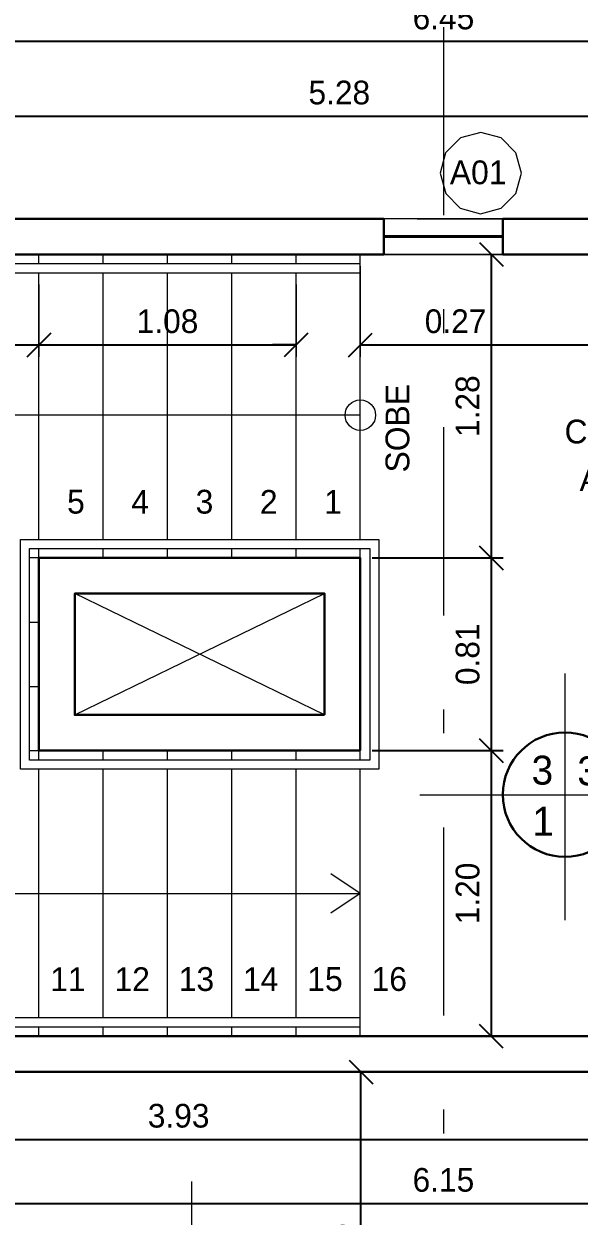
# Model space of a CAD drawing. Header units: metres. Extents: x 2.9 to 62.3, y 8 to 50.1.
# Drawn here: x 28.74 to 31.07, y 42.53 to 47.54 of the extents above; entities that cross this region are included whole.
import ezdxf

# ---------------------------------------------------------------- set-up
doc = ezdxf.new("R2010")
doc.units = ezdxf.units.M
doc.header["$MEASUREMENT"] = 0
doc.linetypes.add('DGN Style 2', pattern=[0.98853, 0.593118, -0.395412])
doc.linetypes.add('DGN Style 4', pattern=[1.582636, 0.790824, -0.395412, 0.00098853, -0.395412])
doc.layers.get('Defpoints').update_dxf_attribs({"lineweight": 0})
for name, color, linetype, lineweight in [('00-EDIFICACOES TÉRREO', 7, 'Continuous', 0), ('Level 12', 7, 'Continuous', 0), ('Level 24-1', 7, 'Continuous', 0), ('Level 3', 7, 'Continuous', 0), ('Level 43', 7, 'Continuous', 0), ('Level 44', 7, 'Continuous', 0)]:
    doc.layers.add(name, color=color, linetype=linetype, lineweight=lineweight)
doc.styles.add('Style-INTL_ENGINEERING', font='INTL_ENGINEERING.shx')
doc.dimstyles.get("Standard").update_dxf_attribs({"dimtxt": 0.18, "dimasz": 0.18, "dimexe": 0.18, "dimexo": 0.0625, "dimgap": 0.09, "dimtad": 0, "dimtih": 1, "dimtoh": 1, "dimdec": 4, "dimzin": 1, "dimdsep": 46, "dimtxsty": 'Standard', "dimcen": 0, "dimadec": 0, "dimazin": 0, "dimtfac": 1, "dimtdec": 4, "dimtofl": 0, "dimtmove": 0, "dimatfit": 3, "dimfxl": 0, "dimtolj": 1, "dimtzin": 1, "dimarcsym": 0})

# ---------------------------------------------------------------- blocks, each defined once
blk = doc.blocks.new('_Oblique')
at = {"color": 0, "linetype": 'ByBlock', "lineweight": -2}
blk.add_line((0.5, 0.5), (-0.5, -0.5), dxfattribs=at)
blk = doc.blocks.new('*D169')
at = {"layer": 'Defpoints', "color": 0, "linetype": 'Continuous', "lineweight": 0}
for p in [(33.7253, 47.4702), (27.2738, 46.7246), (33.7253, 46.7246)]:
    blk.add_point(p, dxfattribs=at)
at = {"layer": 'Level 43', "color": 2, "linetype": 'Continuous', "lineweight": 0}
for p, q in [((27.2738, 46.7741), (27.2738, 47.5197)), ((33.7253, 46.7741), (33.7253, 47.5197))]:
    blk.add_line(p, q, dxfattribs=at)
at = {"layer": 'Level 43', "color": 0, "linetype": 'Continuous', "lineweight": -2}
blk.add_line((27.2738, 47.4702), (33.7253, 47.4702), dxfattribs=at)
at = {"layer": 'Level 43', "color": 0, "linetype": 'Continuous', "lineweight": -2, "xscale": 0.0995, "yscale": 0.0995, "zscale": 0.0995, "rotation": 180}
blk.add_blockref('_Oblique', (27.2738, 47.4702), dxfattribs=at)
at = {"layer": 'Level 43', "color": 0, "linetype": 'Continuous', "lineweight": -2, "xscale": 0.0995, "yscale": 0.0995, "zscale": 0.0995}
blk.add_blockref('_Oblique', (33.7253, 47.4702), dxfattribs=at)
at = {"layer": 'Level 43', "color": 0, "linetype": 'Continuous', "lineweight": 0, "insert": (30.4995, 47.5694), "char_height": 0.0995, "attachment_point": 5, "style": 'Style-INTL_ENGINEERING'}
blk.add_mtext('6.45', dxfattribs=at)
blk = doc.blocks.new('*D171')
at = {"layer": 'Defpoints', "color": 0, "linetype": 'Continuous', "lineweight": 0}
for p in [(32.7002, 47.1549), (27.4238, 46.7246), (32.7002, 46.5746)]:
    blk.add_point(p, dxfattribs=at)
at = {"layer": 'Level 43', "color": 2, "linetype": 'Continuous', "lineweight": 0}
for p, q in [((27.4238, 46.7741), (27.4238, 47.2044)), ((32.7002, 46.6241), (32.7002, 47.2044))]:
    blk.add_line(p, q, dxfattribs=at)
at = {"layer": 'Level 43', "color": 0, "linetype": 'Continuous', "lineweight": -2}
blk.add_line((27.4238, 47.1549), (32.7002, 47.1549), dxfattribs=at)
at = {"layer": 'Level 43', "color": 0, "linetype": 'Continuous', "lineweight": -2, "xscale": 0.0995, "yscale": 0.0995, "zscale": 0.0995, "rotation": 180}
blk.add_blockref('_Oblique', (27.4238, 47.1549), dxfattribs=at)
at = {"layer": 'Level 43', "color": 0, "linetype": 'Continuous', "lineweight": -2, "xscale": 0.0995, "yscale": 0.0995, "zscale": 0.0995}
blk.add_blockref('_Oblique', (32.7002, 47.1549), dxfattribs=at)
at = {"layer": 'Level 43', "color": 0, "linetype": 'Continuous', "lineweight": 0, "insert": (30.062, 47.2541), "char_height": 0.0995, "attachment_point": 5, "style": 'Style-INTL_ENGINEERING'}
blk.add_mtext('5.28', dxfattribs=at)
blk = doc.blocks.new('*D181')
at = {"layer": 'Defpoints', "color": 0, "linetype": 'Continuous', "lineweight": 0}
for p in [(28.8002, 46.4971), (29.8803, 46.4971), (29.8803, 46.1938)]:
    blk.add_point(p, dxfattribs=at)
at = {"layer": 'Level 43', "color": 2, "linetype": 'Continuous', "lineweight": 0}
for p, q in [((28.8002, 46.4476), (28.8002, 46.1443)), ((29.8803, 46.4476), (29.8803, 46.1443))]:
    blk.add_line(p, q, dxfattribs=at)
at = {"layer": 'Level 43', "color": 0, "linetype": 'Continuous', "lineweight": -2}
blk.add_line((28.8002, 46.1938), (29.8803, 46.1938), dxfattribs=at)
at = {"layer": 'Level 43', "color": 0, "linetype": 'Continuous', "lineweight": -2, "xscale": 0.0995, "yscale": 0.0995, "zscale": 0.0995, "rotation": 180}
blk.add_blockref('_Oblique', (28.8002, 46.1938), dxfattribs=at)
at = {"layer": 'Level 43', "color": 0, "linetype": 'Continuous', "lineweight": -2, "xscale": 0.0995, "yscale": 0.0995, "zscale": 0.0995}
blk.add_blockref('_Oblique', (29.8803, 46.1938), dxfattribs=at)
at = {"layer": 'Level 43', "color": 0, "linetype": 'Continuous', "lineweight": 0, "insert": (29.3403, 46.2931), "char_height": 0.0995, "attachment_point": 5, "style": 'Style-INTL_ENGINEERING'}
blk.add_mtext('1.08', dxfattribs=at)
blk = doc.blocks.new('*D182')
at = {"layer": 'Defpoints', "color": 0, "linetype": 'Continuous', "lineweight": 0}
for p in [(30.1502, 46.5746), (29.8803, 46.4971), (30.1502, 46.1938)]:
    blk.add_point(p, dxfattribs=at)
at = {"layer": 'Level 43', "color": 2, "linetype": 'Continuous', "lineweight": 0}
for p, q in [((30.1502, 46.5251), (30.1502, 46.1443)), ((29.8803, 46.4476), (29.8803, 46.1443))]:
    blk.add_line(p, q, dxfattribs=at)
at = {"layer": 'Level 43', "color": 0, "linetype": 'Continuous', "lineweight": -2}
for p, q in [((29.8803, 46.1938), (29.7808, 46.1938)), ((30.1502, 46.1938), (30.7515, 46.1938))]:
    blk.add_line(p, q, dxfattribs=at)
at = {"layer": 'Level 43', "color": 0, "linetype": 'Continuous', "lineweight": -2, "xscale": 0.0995, "yscale": 0.0995, "zscale": 0.0995}
blk.add_blockref('_Oblique', (29.8803, 46.1938), dxfattribs=at)
at = {"layer": 'Level 43', "color": 0, "linetype": 'Continuous', "lineweight": -2, "xscale": 0.0995, "yscale": 0.0995, "zscale": 0.0995, "rotation": 180}
blk.add_blockref('_Oblique', (30.1502, 46.1938), dxfattribs=at)
at = {"layer": 'Level 43', "color": 0, "linetype": 'Continuous', "lineweight": 0, "insert": (30.5504, 46.2931), "char_height": 0.0995, "attachment_point": 5, "style": 'Style-INTL_ENGINEERING'}
blk.add_mtext('0.27', dxfattribs=at)
blk = doc.blocks.new('*D183')
at = {"layer": 'Defpoints', "color": 0, "linetype": 'Continuous', "lineweight": 0}
for p in [(30.1502, 46.5746), (32.7002, 46.5746), (32.7002, 46.1938)]:
    blk.add_point(p, dxfattribs=at)
at = {"layer": 'Level 43', "color": 2, "linetype": 'Continuous', "lineweight": 0}
for p, q in [((30.1502, 46.5251), (30.1502, 46.1443)), ((32.7002, 46.5251), (32.7002, 46.1443))]:
    blk.add_line(p, q, dxfattribs=at)
at = {"layer": 'Level 43', "color": 0, "linetype": 'Continuous', "lineweight": -2}
blk.add_line((30.1502, 46.1938), (32.7002, 46.1938), dxfattribs=at)
at = {"layer": 'Level 43', "color": 0, "linetype": 'Continuous', "lineweight": -2, "xscale": 0.0995, "yscale": 0.0995, "zscale": 0.0995, "rotation": 180}
blk.add_blockref('_Oblique', (30.1502, 46.1938), dxfattribs=at)
at = {"layer": 'Level 43', "color": 0, "linetype": 'Continuous', "lineweight": -2, "xscale": 0.0995, "yscale": 0.0995, "zscale": 0.0995}
blk.add_blockref('_Oblique', (32.7002, 46.1938), dxfattribs=at)
at = {"layer": 'Level 43', "color": 0, "linetype": 'Continuous', "lineweight": 0, "insert": (31.4253, 46.2931), "char_height": 0.0995, "attachment_point": 5, "style": 'Style-INTL_ENGINEERING'}
blk.add_mtext('2.55', dxfattribs=at)
blk = doc.blocks.new('*D180')
at = {"layer": 'Defpoints', "color": 0, "linetype": 'Continuous', "lineweight": 0}
for p in [(27.5045, 46.4942), (28.8002, 46.4971), (28.8002, 46.1938)]:
    blk.add_point(p, dxfattribs=at)
at = {"layer": 'Level 43', "color": 2, "linetype": 'Continuous', "lineweight": 0}
for p, q in [((27.5045, 46.4447), (27.5045, 46.1443)), ((28.8002, 46.4476), (28.8002, 46.1443))]:
    blk.add_line(p, q, dxfattribs=at)
at = {"layer": 'Level 43', "color": 0, "linetype": 'Continuous', "lineweight": -2}
blk.add_line((27.5045, 46.1938), (28.8002, 46.1938), dxfattribs=at)
at = {"layer": 'Level 43', "color": 0, "linetype": 'Continuous', "lineweight": -2, "xscale": 0.0995, "yscale": 0.0995, "zscale": 0.0995, "rotation": 180}
blk.add_blockref('_Oblique', (27.5045, 46.1938), dxfattribs=at)
at = {"layer": 'Level 43', "color": 0, "linetype": 'Continuous', "lineweight": -2, "xscale": 0.0995, "yscale": 0.0995, "zscale": 0.0995}
blk.add_blockref('_Oblique', (28.8002, 46.1938), dxfattribs=at)
at = {"layer": 'Level 43', "color": 0, "linetype": 'Continuous', "lineweight": 0, "insert": (28.2358, 46.2931), "char_height": 0.0995, "attachment_point": 5, "style": 'Style-INTL_ENGINEERING'}
blk.add_mtext('1.30', dxfattribs=at)
blk = doc.blocks.new('*D184')
at = {"layer": 'Defpoints', "color": 0, "linetype": 'Continuous', "lineweight": 0}
for p in [(31.3503, 43.289), (27.4235, 43.139), (31.3503, 42.855)]:
    blk.add_point(p, dxfattribs=at)
at = {"layer": 'Level 43', "color": 2, "linetype": 'Continuous', "lineweight": 0}
for p, q in [((31.3503, 43.2395), (31.3503, 42.8055)), ((27.4235, 43.0895), (27.4235, 42.8055))]:
    blk.add_line(p, q, dxfattribs=at)
at = {"layer": 'Level 43', "color": 0, "linetype": 'Continuous', "lineweight": -2}
blk.add_line((27.4235, 42.855), (31.3503, 42.855), dxfattribs=at)
at = {"layer": 'Level 43', "color": 0, "linetype": 'Continuous', "lineweight": -2, "xscale": 0.0995, "yscale": 0.0995, "zscale": 0.0995, "rotation": 180}
blk.add_blockref('_Oblique', (27.4235, 42.855), dxfattribs=at)
at = {"layer": 'Level 43', "color": 0, "linetype": 'Continuous', "lineweight": -2, "xscale": 0.0995, "yscale": 0.0995, "zscale": 0.0995}
blk.add_blockref('_Oblique', (31.3503, 42.855), dxfattribs=at)
at = {"layer": 'Level 43', "color": 0, "linetype": 'Continuous', "lineweight": 0, "insert": (29.3869, 42.9542), "char_height": 0.0995, "attachment_point": 5, "style": 'Style-INTL_ENGINEERING'}
blk.add_mtext('3.93', dxfattribs=at)
blk = doc.blocks.new('*D192')
at = {"layer": 'Defpoints', "color": 0, "linetype": 'Continuous', "lineweight": 0}
for p in [(30.15025, 45.29904), (30.70067, 45.29904), (30.15025, 44.48904)]:
    blk.add_point(p, dxfattribs=at)
at = {"layer": 'Level 43', "color": 0, "linetype": 'Continuous', "lineweight": -2}
for p, q in [((30.19975, 45.29904), (30.75017, 45.29904)), ((30.70067, 44.48904), (30.70067, 45.29904)), ((30.19975, 44.48904), (30.75017, 44.48904))]:
    blk.add_line(p, q, dxfattribs=at)
at = {"layer": 'Level 43', "color": 0, "linetype": 'Continuous', "lineweight": -2, "xscale": 0.0995, "yscale": 0.0995, "zscale": 0.0995}
for p, rotation in [((30.70067, 45.29904), 90), ((30.70067, 44.48904), 270)]:
    blk.add_blockref('_Oblique', p, dxfattribs=dict(at, rotation=rotation))
at = {"layer": 'Level 43', "color": 0, "linetype": 'Continuous', "lineweight": 0, "insert": (30.60142, 44.89404), "char_height": 0.0995, "attachment_point": 5, "rotation": 90, "style": 'Style-INTL_ENGINEERING'}
blk.add_mtext('0.81', dxfattribs=at)
blk = doc.blocks.new('*D193')
at = {"layer": 'Defpoints', "color": 0, "linetype": 'Continuous', "lineweight": 0}
for p in [(30.1502, 46.5746), (30.7007, 46.5746), (30.1502, 45.299)]:
    blk.add_point(p, dxfattribs=at)
at = {"layer": 'Level 43', "color": 2, "linetype": 'Continuous', "lineweight": 0}
for p, q in [((30.1998, 46.5746), (30.7502, 46.5746)), ((30.1998, 45.299), (30.7502, 45.299))]:
    blk.add_line(p, q, dxfattribs=at)
at = {"layer": 'Level 43', "color": 0, "linetype": 'Continuous', "lineweight": -2}
blk.add_line((30.7007, 45.299), (30.7007, 46.5746), dxfattribs=at)
at = {"layer": 'Level 43', "color": 0, "linetype": 'Continuous', "lineweight": -2, "xscale": 0.0995, "yscale": 0.0995, "zscale": 0.0995}
for p, rotation in [((30.7007, 46.5746), 90), ((30.7007, 45.299), 270)]:
    blk.add_blockref('_Oblique', p, dxfattribs=dict(at, rotation=rotation))
at = {"layer": 'Level 43', "color": 0, "linetype": 'Continuous', "lineweight": 0, "insert": (30.6014, 45.9368), "char_height": 0.0995, "attachment_point": 5, "rotation": 90, "style": 'Style-INTL_ENGINEERING'}
blk.add_mtext('1.28', dxfattribs=at)
blk = doc.blocks.new('*D191')
at = {"layer": 'Defpoints', "color": 0, "linetype": 'Continuous', "lineweight": 0}
for p in [(30.15025, 44.48904), (30.70067, 44.48904), (30.15025, 43.28904)]:
    blk.add_point(p, dxfattribs=at)
at = {"layer": 'Level 43', "color": 2, "linetype": 'Continuous', "lineweight": 0}
for p, q in [((30.19975, 44.48904), (30.75017, 44.48904)), ((30.19975, 43.28904), (30.75017, 43.28904))]:
    blk.add_line(p, q, dxfattribs=at)
at = {"layer": 'Level 43', "color": 0, "linetype": 'Continuous', "lineweight": -2}
blk.add_line((30.70067, 43.28904), (30.70067, 44.48904), dxfattribs=at)
at = {"layer": 'Level 43', "color": 0, "linetype": 'Continuous', "lineweight": -2, "xscale": 0.0995, "yscale": 0.0995, "zscale": 0.0995}
for p, rotation in [((30.70067, 44.48904), 90), ((30.70067, 43.28904), 270)]:
    blk.add_blockref('_Oblique', p, dxfattribs=dict(at, rotation=rotation))
at = {"layer": 'Level 43', "color": 0, "linetype": 'Continuous', "lineweight": 0, "insert": (30.60142, 43.88904), "char_height": 0.0995, "attachment_point": 5, "rotation": 90, "style": 'Style-INTL_ENGINEERING'}
blk.add_mtext('1.20', dxfattribs=at)
blk = doc.blocks.new('*D194')
at = {"layer": 'Defpoints', "color": 0, "linetype": 'Continuous', "lineweight": 0}
for p in [(33.5753, 42.5854), (33.5753, 41.989), (27.4235, 41.9391)]:
    blk.add_point(p, dxfattribs=at)
at = {"layer": 'Level 43', "color": 2, "linetype": 'Continuous', "lineweight": 0}
for p, q in [((27.4235, 41.9886), (27.4235, 42.6349)), ((33.5753, 42.0385), (33.5753, 42.6349))]:
    blk.add_line(p, q, dxfattribs=at)
at = {"layer": 'Level 43', "color": 0, "linetype": 'Continuous', "lineweight": -2}
blk.add_line((27.4235, 42.5854), (33.5753, 42.5854), dxfattribs=at)
at = {"layer": 'Level 43', "color": 0, "linetype": 'Continuous', "lineweight": -2, "xscale": 0.0995, "yscale": 0.0995, "zscale": 0.0995, "rotation": 180}
blk.add_blockref('_Oblique', (27.4235, 42.5854), dxfattribs=at)
at = {"layer": 'Level 43', "color": 0, "linetype": 'Continuous', "lineweight": -2, "xscale": 0.0995, "yscale": 0.0995, "zscale": 0.0995}
blk.add_blockref('_Oblique', (33.5753, 42.5854), dxfattribs=at)
at = {"layer": 'Level 43', "color": 0, "linetype": 'Continuous', "lineweight": 0, "insert": (30.4994, 42.6847), "char_height": 0.0995, "attachment_point": 5, "style": 'Style-INTL_ENGINEERING'}
blk.add_mtext('6.15', dxfattribs=at)
blk = doc.blocks.new('*D298')
at = {"layer": 'Defpoints', "color": 0, "linetype": 'Continuous', "lineweight": 0}
for p in [(29.562, 43.139), (30.1529, 43.139), (30.5096, 41.609)]:
    blk.add_point(p, dxfattribs=at)
at = {"layer": 'Level 43', "color": 2, "linetype": 'Continuous', "lineweight": 0}
for p, q in [((29.6115, 43.139), (30.2024, 43.139)), ((30.4601, 41.609), (30.1034, 41.609))]:
    blk.add_line(p, q, dxfattribs=at)
at = {"layer": 'Level 43', "color": 0, "linetype": 'Continuous', "lineweight": -2}
blk.add_line((30.1529, 41.609), (30.1529, 43.139), dxfattribs=at)
at = {"layer": 'Level 43', "color": 0, "linetype": 'Continuous', "lineweight": -2, "xscale": 0.0995, "yscale": 0.0995, "zscale": 0.0995}
for p, rotation in [((30.1529, 43.139), 90), ((30.1529, 41.609), 270)]:
    blk.add_blockref('_Oblique', p, dxfattribs=dict(at, rotation=rotation))
at = {"layer": 'Level 43', "color": 0, "linetype": 'Continuous', "lineweight": 0, "insert": (30.0537, 42.374), "char_height": 0.0995, "attachment_point": 5, "rotation": 90, "style": 'Style-INTL_ENGINEERING'}
blk.add_mtext('1.53', dxfattribs=at)
blk = doc.blocks.new('INDESP_1')
at = {"layer": 'Level 3', "color": 131, "linetype": 'Continuous', "lineweight": 0}
for p, q in [((0.01506, -0.01302), (0.01507, 0.01257)), ((0.00001, 0), (0.03099, 0))]:
    blk.add_line(p, q, dxfattribs=at)
at = {"layer": 'Level 3', "color": 131, "linetype": 'Continuous', "lineweight": 13}
blk.add_line((0.0221, 0), (0.02213, 0.00002), dxfattribs=at)
at = {"layer": 'Level 3', "color": 131, "linetype": 'Continuous', "lineweight": 30}
blk.add_circle((0.01505, 0.00001), 0.00645, dxfattribs=at)
at = {"layer": 'Level 3', "color": 131, "linetype": 'Continuous', "lineweight": 30, "style": 'Style-INTL_ENGINEERING'}
for s, p in [('3', (0.01159, 0.00105)), ('3', (0.01633, 0.00098)), ('1', (0.01167, -0.00425))]:
    blk.add_text(s, height=0.003, rotation=0, dxfattribs=at).set_placement(p)
blk = doc.blocks.new('*U401')
at = {"layer": '00-EDIFICACOES TÉRREO', "color": 4, "linetype": 'Continuous', "lineweight": 0, "flags": 128}
blk.add_lwpolyline([(0.00342, 0), (0.00294, 0.00172), (0.00172, 0.00296), (0, 0.00342), (-0.00171, 0.00296), (-0.00296, 0.00172), (-0.00341, 0), (-0.00294, -0.00171), (-0.00172, -0.00295), (-0.00001, -0.00341), (0.00173, -0.00294), (0.00295, -0.00171)], close=True, dxfattribs=at)
at = {"layer": '00-EDIFICACOES TÉRREO', "color": 4, "linetype": 'Continuous', "lineweight": 0, "style": 'Style-INTL_ENGINEERING'}
blk.add_text('A01', height=0.001999, rotation=359.9999, dxfattribs=at).set_placement((-0.00259, -0.00093))
blk = doc.blocks.new('INDESP_2')
at = {"layer": 'Level 3', "color": 131, "linetype": 'Continuous', "lineweight": 0}
for p, q in [((0.01506, -0.01302), (0.01507, 0.01257)), ((0.00001, 0), (0.03099, 0))]:
    blk.add_line(p, q, dxfattribs=at)
at = {"layer": 'Level 3', "color": 131, "linetype": 'Continuous', "lineweight": 13}
blk.add_line((0.0221, 0), (0.02213, 0.00002), dxfattribs=at)
at = {"layer": 'Level 3', "color": 131, "linetype": 'Continuous', "lineweight": 30}
blk.add_circle((0.01505, 0.00001), 0.00645, dxfattribs=at)
at = {"layer": 'Level 3', "color": 131, "linetype": 'Continuous', "lineweight": 30, "style": 'Style-INTL_ENGINEERING'}
for s, p in [('2', (0.01159, 0.00105)), ('3', (0.01633, 0.00098)), ('2', (0.01167, -0.00425))]:
    blk.add_text(s, height=0.003, rotation=0, dxfattribs=at).set_placement(p)
blk = doc.blocks.new('J140B_')
at = {"color": 7, "linetype": 'Continuous', "lineweight": 30}
for p, q in [((0, 0), (0, 0.15)), ((0.5001, 0), (0.5, 0.15))]:
    blk.add_line(p, q, dxfattribs=at)
at = {"color": 7, "linetype": 'Continuous', "lineweight": 0}
for p, q in [((0, 0.15), (0.5, 0.15)), ((0, 0), (0.5001, 0))]:
    blk.add_line(p, q, dxfattribs=at)
at = {"color": 7, "linetype": 'Continuous', "lineweight": 40}
blk.add_line((0, 0.075), (0.5001, 0.075), dxfattribs=at)

msp = doc.modelspace()

# ---------------------------------------------------------------- linework, layer by layer
at = {"layer": 'Level 24-1', "color": 7, "linetype": 'DGN Style 2', "lineweight": 0, "flags": 128}
msp.add_lwpolyline([(33.7253, 41.9391), (38.0346, 41.939), (38.0346, 42.689), (46.8646, 42.689), (46.8646, 41.289), (50.6245, 41.289), (50.6245, 34.579), (49.9246, 34.579), (49.9246, 34.079), (49.3745, 33.529), (39.8467, 33.529), (39.2267, 32.909), (31.9114, 32.909), (31.6938, 33.1263), (29.3053, 33.1263), (29.0877, 32.909), (21.7724, 32.909), (21.1524, 33.529), (11.6245, 33.529), (11.0746, 34.079), (11.0746, 34.579), (10.3745, 34.579), (10.3745, 41.289), (14.1346, 41.289), (14.1346, 42.689), (22.9645, 42.689), (22.9645, 41.939), (27.2738, 41.939), (27.2738, 46.7246), (33.7241, 46.7246), (33.7253, 41.9391)], dxfattribs=at)
at = {"layer": 'Level 43', "color": 3, "linetype": 'DGN Style 4', "lineweight": 0}
msp.add_line((30.4996, 47.5301), (30.4996, 31.4338), dxfattribs=at)
at = {"layer": 'Level 44', "color": 7, "linetype": 'Continuous', "lineweight": 30}
for p, q in [((27.2738, 46.7246), (30.2495, 46.7246)), ((30.7495, 46.7246), (33.7253, 46.7246)), ((28.3045, 46.5746), (30.2495, 46.5746)), ((30.7495, 46.5746), (32.7002, 46.5746)), ((31.3503, 43.289), (27.6045, 43.289)), ((27.4238, 43.139), (31.7002, 43.139))]:
    msp.add_line(p, q, dxfattribs=at)
at = {"layer": 'Level 44', "color": 230, "linetype": 'Continuous', "lineweight": 0}
for p, q in [((28.8002, 46.5346), (28.8002, 46.5746)), ((29.0703, 46.5346), (29.0703, 46.5746)), ((29.3403, 46.5346), (29.3403, 46.5746)), ((29.6103, 46.5346), (29.6103, 46.5746)), ((29.8803, 46.5346), (29.8803, 46.5746)), ((30.1502, 45.3765), (30.1502, 46.5746)), ((28.8002, 45.3765), (28.8002, 46.4971)), ((29.0703, 45.3765), (29.0703, 46.4971)), ((29.3403, 45.3765), (29.3403, 46.4971)), ((29.6103, 45.3765), (29.6103, 46.4971)), ((29.8803, 45.3765), (29.8803, 46.4971)), ((30.1502, 45.899), (28.2003, 45.899)), ((28.8002, 45.299), (28.7602, 45.299)), ((28.8002, 45.299), (28.8002, 45.339)), ((29.0703, 45.299), (29.0703, 45.339)), ((29.3403, 45.299), (29.3403, 45.339)), ((29.6103, 45.299), (29.6103, 45.339)), ((29.8803, 45.299), (29.8803, 45.339)), ((30.1502, 45.299), (30.1502, 45.339)), ((28.7602, 45.029), (28.8002, 45.029)), ((28.7602, 44.759), (28.8002, 44.759)), ((28.7602, 44.489), (28.8002, 44.489)), ((28.8002, 44.449), (28.8002, 44.489)), ((29.0703, 44.449), (29.0703, 44.489)), ((29.3403, 44.449), (29.3403, 44.489)), ((29.6103, 44.449), (29.6103, 44.489)), ((29.8803, 44.449), (29.8803, 44.489)), ((30.1502, 44.449), (30.1502, 44.489)), ((28.8002, 43.3665), (28.8002, 44.4115)), ((29.0703, 43.3665), (29.0703, 44.4115)), ((29.3403, 43.3665), (29.3403, 44.4115)), ((29.6103, 43.3665), (29.6103, 44.4115)), ((29.8803, 43.3665), (29.8803, 44.4115)), ((30.1502, 43.289), (30.1502, 44.4115)), ((30.1502, 43.889), (30.0269, 43.9714)), ((28.2003, 43.889), (30.1502, 43.889)), ((30.1502, 43.889), (30.0269, 43.8066)), ((28.8002, 43.289), (28.8002, 43.329)), ((29.0703, 43.289), (29.0703, 43.329)), ((29.3403, 43.289), (29.3403, 43.329)), ((29.6103, 43.289), (29.6103, 43.329)), ((29.8803, 43.289), (29.8803, 43.329))]:
    msp.add_line(p, q, dxfattribs=at)
at = {"layer": 'Level 44', "color": 7, "linetype": 'Continuous', "lineweight": 0}
for p, q in [((30.0003, 44.639), (28.9503, 45.149)), ((28.9503, 44.639), (30.0003, 45.149))]:
    msp.add_line(p, q, dxfattribs=at)
at = {"layer": 'Level 44', "color": 171, "linetype": 'Continuous', "lineweight": 13, "flags": 128}
for points in [[(30.1502, 46.5346), (28.3445, 46.5346), (28.3445, 46.4546), (27.5445, 46.4546), (27.5445, 45.6546), (27.4638, 45.6546), (27.4638, 44.4096), (27.6445, 44.4096), (27.6445, 43.329), (30.1502, 43.329), (30.1502, 43.3665), (27.682, 43.3665), (27.682, 44.4471), (27.5013, 44.4471), (27.5013, 45.6171), (27.582, 45.6171), (27.582, 46.4171), (28.382, 46.4171), (28.382, 46.4971), (30.1502, 46.4971)], [(30.2278, 44.4115), (28.7228, 44.4115), (28.7228, 45.3765), (30.2278, 45.3765)], [(30.1902, 44.449), (28.7602, 44.449), (28.7602, 45.339), (30.1902, 45.339)]]:
    msp.add_lwpolyline(points, close=True, dxfattribs=at)
at = {"layer": 'Level 44', "color": 7, "linetype": 'Continuous', "lineweight": 30, "flags": 128}
for points in [[(30.1502, 44.489), (28.8002, 44.489), (28.8002, 45.299), (30.1502, 45.299)], [(30.0003, 44.639), (28.9503, 44.639), (28.9503, 45.149), (30.0003, 45.149)]]:
    msp.add_lwpolyline(points, close=True, dxfattribs=at)
at = {"layer": 'Level 44', "color": 230, "linetype": 'Continuous', "lineweight": 0}
msp.add_circle((30.1503, 45.899), 0.0639, dxfattribs=at)

# ---------------------------------------------------------------- block references
at = {"layer": '00-EDIFICACOES TÉRREO', "color": 4, "linetype": 'Continuous', "lineweight": 0, "xscale": 50.00000000487893, "yscale": 50.00000000487893, "zscale": 50.00000000487893, "rotation": 0.0008004141529982}
msp.add_blockref('*U401', (30.656, 46.9159), dxfattribs=at)
at = {"layer": 'Level 3', "color": 131, "linetype": 'Continuous', "lineweight": 30, "xscale": 40.50002794240174, "yscale": 40.50002794240174, "zscale": 40.50002794240174, "rotation": 0.0006587766262007}
for name, p in [('INDESP_1', (30.4005, 44.3038)), ('INDESP_2', (28.8324, 42.1694))]:
    msp.add_blockref(name, p, dxfattribs=at)
at = {"layer": 'Level 44', "color": 7, "linetype": 'Continuous', "lineweight": 30, "xscale": 0.9999953433792164, "yscale": 0.9999953433792164, "rotation": 180}
msp.add_blockref('J140B_', (30.7496, 46.7246), dxfattribs=at)

# ---------------------------------------------------------------- texts
at = {"layer": 'Level 12', "color": 2, "linetype": 'Continuous', "lineweight": 13, "insert": (30.3069, 45.8439), "char_height": 0.1, "attachment_point": 5, "rotation": 90, "line_spacing_factor": 1.200006, "style": 'Style-INTL_ENGINEERING'}
msp.add_mtext('SOBE\\P', dxfattribs=at)
at = {"layer": 'Level 12', "color": 2, "linetype": 'Continuous', "lineweight": 13, "char_height": 0.1, "attachment_point": 5, "line_spacing_factor": 1.200006, "style": 'Style-INTL_ENGINEERING'}
for s, insert in [('CX, ESCADA\\PA: 14.29m2\\P', (31.4133, 45.7293)), ('5\\P', (28.9554, 45.5345)), ('4\\P', (29.2254, 45.5345)), ('3\\P', (29.4954, 45.5345)), ('2\\P', (29.7654, 45.5345)), ('1\\P', (30.0354, 45.5345)), ('11\\P', (28.9218, 43.5286)), ('12\\P', (29.1918, 43.5286)), ('13\\P', (29.4618, 43.5286)), ('14\\P', (29.7318, 43.5286)), ('15\\P', (30.0018, 43.5286)), ('16\\P', (30.2718, 43.5286))]:
    msp.add_mtext(s, dxfattribs=dict(at, insert=insert))

# ---------------------------------------------------------------- dimensions: what is measured, and where the dimension line sits
at = {"layer": 'Level 43', "color": 2, "linetype": 'Continuous', "lineweight": 0}
for base, p1, p2, picture, middle in [((33.7253, 47.4702), (27.2738, 46.7246), (33.7253, 46.7246), '*D169', (30.4995, 47.5694)), ((32.7002, 47.1549), (27.4238, 46.7246), (32.7002, 46.5746), '*D171', (30.062, 47.2541)), ((30.1502, 46.1938), (29.8803, 46.4971), (30.1502, 46.5746), '*D182', (30.5504, 46.2931)), ((32.7002, 46.1938), (30.1502, 46.5746), (32.7002, 46.5746), '*D183', (31.4253, 46.2931)), ((29.8803, 46.1938), (28.8002, 46.4971), (29.8803, 46.4971), '*D181', (29.3403, 46.2931)), ((31.3503, 42.855), (27.4235, 43.139), (31.3503, 43.289), '*D184', (29.3869, 42.9542)), ((33.5753, 42.5854), (27.4235, 41.9391), (33.5753, 41.989), '*D194', (30.4994, 42.6847))]:
    dim = msp.add_linear_dim(base=base, p1=p1, p2=p2, dimstyle='Standard', override={"dimtxt": 0.0995, "dimasz": 0.0995, "dimexe": 0.0495, "dimexo": 0.0495, "dimgap": 0.0495, "dimtad": 1, "dimtih": 0, "dimtoh": 0, "dimdec": 2, "dimzin": 3, "dimtxsty": 'Style-INTL_ENGINEERING', "dimblk": 'Oblique', "dimclre": 2, "dimtdec": 2, "dimatfit": 1, "dimfrac": 2, "dimtolj": 0, "dimtzin": 3, "dimlwe": 0}, dxfattribs=at)
    dim.commit()
    dim.dimension.update_dxf_attribs({"geometry": picture, "text_midpoint": middle})
for base, p1, p2, override, picture, middle in [((30.7007, 46.5746), (30.1502, 45.299), (30.1502, 46.5746), {"dimtxt": 0.0995, "dimasz": 0.0995, "dimexe": 0.0495, "dimexo": 0.0495, "dimgap": 0.0495, "dimtad": 1, "dimtih": 0, "dimtoh": 0, "dimdec": 2, "dimzin": 3, "dimtxsty": 'Style-INTL_ENGINEERING', "dimblk": 'Oblique', "dimclre": 2, "dimtdec": 2, "dimatfit": 1, "dimfrac": 2, "dimtolj": 0, "dimtzin": 3, "dimlwe": 0}, '*D193', (30.6014, 45.9368)), ((30.7007, 45.299), (30.1502, 44.489), (30.1502, 45.299), {"dimtxt": 0.0995, "dimasz": 0.0995, "dimexe": 0.0495, "dimexo": 0.0495, "dimgap": 0.0495, "dimtad": 1, "dimtih": 0, "dimtoh": 0, "dimdec": 2, "dimzin": 3, "dimtxsty": 'Style-INTL_ENGINEERING', "dimblk": 'Oblique', "dimtdec": 2, "dimatfit": 1, "dimfrac": 2, "dimtolj": 0, "dimtzin": 3}, '*D192', (30.6014, 44.894)), ((30.7007, 44.489), (30.1502, 43.289), (30.1502, 44.489), {"dimtxt": 0.0995, "dimasz": 0.0995, "dimexe": 0.0495, "dimexo": 0.0495, "dimgap": 0.0495, "dimtad": 1, "dimtih": 0, "dimtoh": 0, "dimdec": 2, "dimzin": 3, "dimtxsty": 'Style-INTL_ENGINEERING', "dimblk": 'Oblique', "dimclre": 2, "dimtdec": 2, "dimatfit": 1, "dimfrac": 2, "dimtolj": 0, "dimtzin": 3, "dimlwe": 0}, '*D191', (30.6014, 43.889)), ((30.1529, 43.139), (30.5096, 41.609), (29.562, 43.139), {"dimtxt": 0.0995, "dimasz": 0.0995, "dimexe": 0.0495, "dimexo": 0.0495, "dimgap": 0.0495, "dimtad": 1, "dimtih": 0, "dimtoh": 0, "dimdec": 2, "dimzin": 3, "dimtxsty": 'Style-INTL_ENGINEERING', "dimblk": 'Oblique', "dimclre": 2, "dimtdec": 2, "dimatfit": 1, "dimtolj": 0, "dimtzin": 3, "dimlwe": 0}, '*D298', (30.0537, 42.374))]:
    dim = msp.add_linear_dim(base=base, p1=p1, p2=p2, angle=90, dimstyle='Standard', override=override, dxfattribs=at)
    dim.commit()
    dim.dimension.update_dxf_attribs({"geometry": picture, "text_midpoint": middle})
dim = msp.add_linear_dim(base=(28.8002, 46.1938), p1=(27.5045, 46.4942), p2=(28.8002, 46.4971), dimstyle='Standard', override={"dimtxt": 0.0995, "dimasz": 0.0995, "dimexe": 0.0495, "dimexo": 0.0495, "dimgap": 0.0495, "dimtad": 1, "dimtih": 0, "dimtoh": 0, "dimdec": 2, "dimzin": 3, "dimtxsty": 'Style-INTL_ENGINEERING', "dimblk": 'Oblique', "dimclre": 2, "dimtdec": 2, "dimatfit": 1, "dimfrac": 2, "dimtolj": 0, "dimtzin": 3, "dimlwe": 0}, dxfattribs=at)
dim.commit()
dim.dimension.update_dxf_attribs({"geometry": '*D180', "text_midpoint": (28.2358, 46.1938), "dimtype": 160})

doc.saveas('drawing.dxf')
